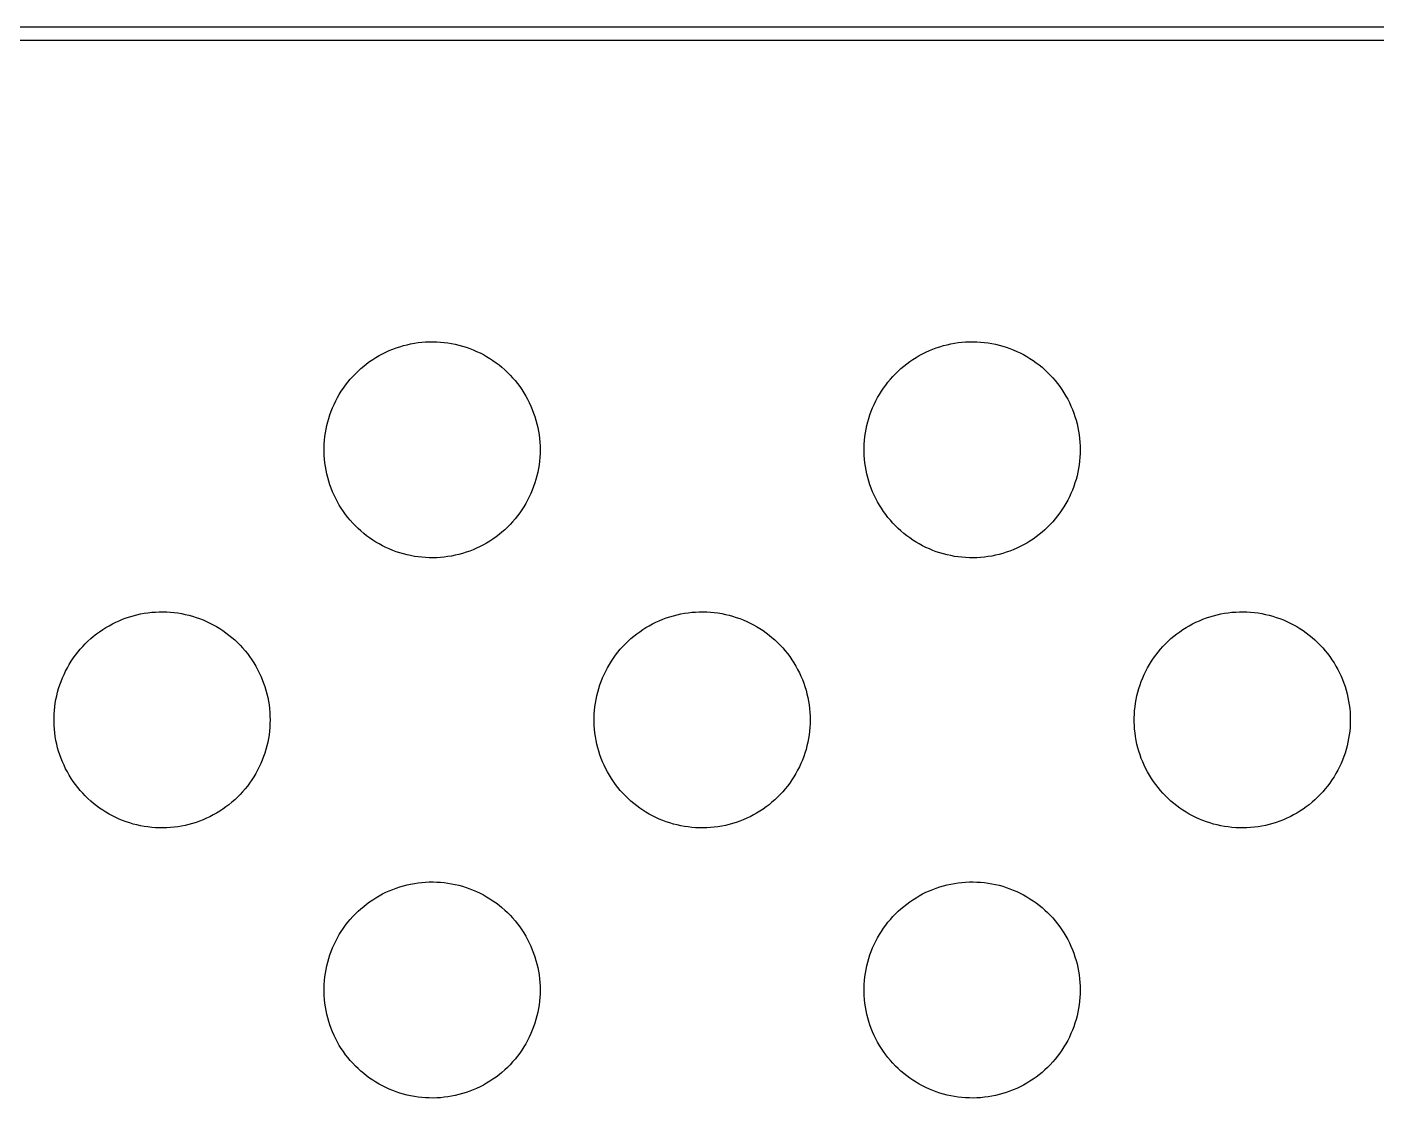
# Model space of a CAD drawing. Header units: millimetres. Extents: x -987 to 2591, y -102 to 2398.
# Drawn here: x 736.07 to 786.06, y 305.59 to 345.24 of the extents above; entities that cross this region are included whole.
import ezdxf

# ---------------------------------------------------------------- set-up
doc = ezdxf.new("R2010")
doc.units = ezdxf.units.MM
doc.header["$MEASUREMENT"] = 0
doc.layers.add('Utwórz2D linie widoczne', color=7, linetype='Continuous', true_color=0x000000)

msp = doc.modelspace()

# ---------------------------------------------------------------- linework, layer by layer
at = {"layer": 'Utwórz2D linie widoczne'}
for p, q in [((927.887, 345.242), (554.897, 345.242)), ((927.407, 344.742), (554.407, 344.742)), ((749.872, 333.407), (750.005, 333.446)), ((750.005, 333.446), (750.14, 333.481)), ((750.14, 333.481), (750.275, 333.511)), ((750.275, 333.511), (750.412, 333.536)), ((750.412, 333.536), (750.549, 333.556)), ((750.549, 333.556), (750.687, 333.572)), ((750.687, 333.572), (750.826, 333.583)), ((750.826, 333.583), (750.964, 333.589)), ((750.964, 333.589), (751.103, 333.59)), ((751.103, 333.59), (751.242, 333.586)), ((751.242, 333.586), (751.38, 333.578)), ((751.38, 333.578), (751.519, 333.565)), ((751.519, 333.565), (751.656, 333.547)), ((751.656, 333.547), (751.793, 333.524)), ((751.793, 333.524), (751.929, 333.496)), ((751.929, 333.496), (752.064, 333.464)), ((752.064, 333.464), (752.198, 333.427)), ((769.872, 333.407), (770.005, 333.446)), ((770.005, 333.446), (770.14, 333.481)), ((770.14, 333.481), (770.275, 333.511)), ((770.275, 333.511), (770.412, 333.536)), ((770.412, 333.536), (770.549, 333.556)), ((770.549, 333.556), (770.687, 333.572)), ((770.687, 333.572), (770.826, 333.583)), ((770.826, 333.583), (770.964, 333.589)), ((770.964, 333.589), (771.103, 333.59)), ((771.103, 333.59), (771.242, 333.586)), ((771.242, 333.586), (771.38, 333.578)), ((771.38, 333.578), (771.519, 333.565)), ((771.519, 333.565), (771.656, 333.547)), ((771.656, 333.547), (771.793, 333.524)), ((771.793, 333.524), (771.929, 333.496)), ((771.929, 333.496), (772.064, 333.464)), ((772.064, 333.464), (772.198, 333.427)), ((748.871, 332.933), (748.989, 333.007)), ((748.989, 333.007), (749.109, 333.077)), ((749.109, 333.077), (749.231, 333.143)), ((749.231, 333.143), (749.355, 333.205)), ((749.355, 333.205), (749.482, 333.262)), ((749.482, 333.262), (749.61, 333.315)), ((749.61, 333.315), (749.74, 333.363)), ((749.74, 333.363), (749.872, 333.407)), ((752.198, 333.427), (752.331, 333.386)), ((752.331, 333.386), (752.462, 333.34)), ((752.462, 333.34), (752.591, 333.289)), ((752.591, 333.289), (752.719, 333.234)), ((752.719, 333.234), (752.844, 333.174)), ((752.844, 333.174), (752.967, 333.111)), ((752.967, 333.111), (753.088, 333.043)), ((753.088, 333.043), (753.207, 332.97)), ((753.207, 332.97), (753.323, 332.894)), ((768.871, 332.933), (768.989, 333.007)), ((768.989, 333.007), (769.109, 333.077)), ((769.109, 333.077), (769.231, 333.143)), ((769.231, 333.143), (769.355, 333.205)), ((769.355, 333.205), (769.482, 333.262)), ((769.482, 333.262), (769.61, 333.315)), ((769.61, 333.315), (769.74, 333.363)), ((769.74, 333.363), (769.872, 333.407)), ((772.198, 333.427), (772.331, 333.386)), ((772.331, 333.386), (772.462, 333.34)), ((772.462, 333.34), (772.591, 333.289)), ((772.591, 333.289), (772.719, 333.234)), ((772.719, 333.234), (772.844, 333.174)), ((772.844, 333.174), (772.967, 333.111)), ((772.967, 333.111), (773.088, 333.043)), ((773.088, 333.043), (773.207, 332.97)), ((773.207, 332.97), (773.323, 332.894)), ((748.228, 332.406), (748.327, 332.503)), ((748.327, 332.503), (748.43, 332.597)), ((748.43, 332.597), (748.536, 332.686)), ((748.536, 332.686), (748.645, 332.772)), ((748.645, 332.772), (748.757, 332.855)), ((748.757, 332.855), (748.871, 332.933)), ((753.323, 332.894), (753.436, 332.814)), ((753.436, 332.814), (753.547, 332.73)), ((753.547, 332.73), (753.654, 332.642)), ((753.654, 332.642), (753.759, 332.55)), ((753.759, 332.55), (753.86, 332.455)), ((753.86, 332.455), (753.958, 332.357)), ((768.228, 332.406), (768.327, 332.503)), ((768.327, 332.503), (768.43, 332.597)), ((768.43, 332.597), (768.536, 332.686)), ((768.536, 332.686), (768.645, 332.772)), ((768.645, 332.772), (768.757, 332.855)), ((768.757, 332.855), (768.871, 332.933)), ((773.323, 332.894), (773.436, 332.814)), ((773.436, 332.814), (773.547, 332.73)), ((773.547, 332.73), (773.654, 332.642)), ((773.654, 332.642), (773.759, 332.55)), ((773.759, 332.55), (773.86, 332.455)), ((773.86, 332.455), (773.958, 332.357)), ((747.784, 331.873), (747.865, 331.986)), ((747.865, 331.986), (747.95, 332.096)), ((747.95, 332.096), (748.039, 332.202)), ((748.039, 332.202), (748.132, 332.306)), ((748.132, 332.306), (748.228, 332.406)), ((753.958, 332.357), (754.052, 332.255)), ((754.052, 332.255), (754.142, 332.149)), ((754.142, 332.149), (754.229, 332.041)), ((754.229, 332.041), (754.313, 331.93)), ((767.784, 331.873), (767.865, 331.986)), ((767.865, 331.986), (767.95, 332.096)), ((767.95, 332.096), (768.039, 332.202)), ((768.039, 332.202), (768.132, 332.306)), ((768.132, 332.306), (768.228, 332.406)), ((773.958, 332.357), (774.052, 332.255)), ((774.052, 332.255), (774.142, 332.149)), ((774.142, 332.149), (774.229, 332.041)), ((774.229, 332.041), (774.313, 331.93)), ((747.5, 331.397), (747.565, 331.52)), ((747.565, 331.52), (747.634, 331.64)), ((747.634, 331.64), (747.707, 331.758)), ((747.707, 331.758), (747.784, 331.873)), ((754.313, 331.93), (754.392, 331.816)), ((754.392, 331.816), (754.467, 331.699)), ((754.467, 331.699), (754.538, 331.58)), ((754.538, 331.58), (754.605, 331.458)), ((754.605, 331.458), (754.668, 331.335)), ((767.5, 331.397), (767.565, 331.52)), ((767.565, 331.52), (767.634, 331.64)), ((767.634, 331.64), (767.707, 331.758)), ((767.707, 331.758), (767.784, 331.873)), ((774.313, 331.93), (774.392, 331.816)), ((774.392, 331.816), (774.467, 331.699)), ((774.467, 331.699), (774.538, 331.58)), ((774.538, 331.58), (774.605, 331.458)), ((774.605, 331.458), (774.668, 331.335)), ((747.284, 330.885), (747.331, 331.016)), ((747.331, 331.016), (747.383, 331.145)), ((747.383, 331.145), (747.439, 331.272)), ((747.439, 331.272), (747.5, 331.397)), ((754.668, 331.335), (754.726, 331.209)), ((754.726, 331.209), (754.78, 331.081)), ((754.78, 331.081), (754.83, 330.951)), ((754.83, 330.951), (754.875, 330.82)), ((767.284, 330.885), (767.331, 331.016)), ((767.331, 331.016), (767.383, 331.145)), ((767.383, 331.145), (767.439, 331.272)), ((767.439, 331.272), (767.5, 331.397)), ((774.668, 331.335), (774.726, 331.209)), ((774.726, 331.209), (774.78, 331.081)), ((774.78, 331.081), (774.83, 330.951)), ((774.83, 330.951), (774.875, 330.82)), ((747.141, 330.349), (747.17, 330.485)), ((747.17, 330.485), (747.203, 330.62)), ((747.203, 330.62), (747.241, 330.753)), ((747.241, 330.753), (747.284, 330.885)), ((754.875, 330.82), (754.915, 330.687)), ((754.915, 330.687), (754.951, 330.553)), ((754.951, 330.553), (754.982, 330.417)), ((767.141, 330.349), (767.17, 330.485)), ((767.17, 330.485), (767.203, 330.62)), ((767.203, 330.62), (767.241, 330.753)), ((767.241, 330.753), (767.284, 330.885)), ((774.875, 330.82), (774.915, 330.687)), ((774.915, 330.687), (774.951, 330.553)), ((774.951, 330.553), (774.982, 330.417)), ((747.074, 329.798), (747.083, 329.937)), ((747.083, 329.937), (747.098, 330.075)), ((747.098, 330.075), (747.117, 330.212)), ((747.117, 330.212), (747.141, 330.349)), ((754.982, 330.417), (755.008, 330.281)), ((755.008, 330.281), (755.03, 330.144)), ((755.03, 330.144), (755.047, 330.006)), ((755.047, 330.006), (755.059, 329.868)), ((767.074, 329.798), (767.083, 329.937)), ((767.083, 329.937), (767.098, 330.075)), ((767.098, 330.075), (767.117, 330.212)), ((767.117, 330.212), (767.141, 330.349)), ((774.982, 330.417), (775.008, 330.281)), ((775.008, 330.281), (775.03, 330.144)), ((775.03, 330.144), (775.047, 330.006)), ((775.047, 330.006), (775.059, 329.868)), ((747.069, 329.66), (747.074, 329.798)), ((747.069, 329.521), (747.069, 329.66)), ((747.074, 329.382), (747.069, 329.521)), ((755.059, 329.868), (755.066, 329.729)), ((755.066, 329.451), (755.059, 329.313)), ((755.066, 329.729), (755.068, 329.59)), ((755.068, 329.59), (755.066, 329.451)), ((767.069, 329.66), (767.074, 329.798)), ((767.069, 329.521), (767.069, 329.66)), ((767.074, 329.382), (767.069, 329.521)), ((775.059, 329.868), (775.066, 329.729)), ((775.066, 329.451), (775.059, 329.313)), ((775.066, 329.729), (775.068, 329.59)), ((775.068, 329.59), (775.066, 329.451)), ((747.083, 329.243), (747.074, 329.382)), ((747.098, 329.105), (747.083, 329.243)), ((747.117, 328.968), (747.098, 329.105)), ((747.141, 328.831), (747.117, 328.968)), ((755.03, 329.036), (755.008, 328.899)), ((755.047, 329.174), (755.03, 329.036)), ((755.059, 329.313), (755.047, 329.174)), ((767.083, 329.243), (767.074, 329.382)), ((767.098, 329.105), (767.083, 329.243)), ((767.117, 328.968), (767.098, 329.105)), ((767.141, 328.831), (767.117, 328.968)), ((775.03, 329.036), (775.008, 328.899)), ((775.047, 329.174), (775.03, 329.036)), ((775.059, 329.313), (775.047, 329.174)), ((747.17, 328.695), (747.141, 328.831)), ((747.203, 328.56), (747.17, 328.695)), ((747.241, 328.427), (747.203, 328.56)), ((754.915, 328.494), (754.875, 328.361)), ((754.951, 328.628), (754.915, 328.494)), ((754.982, 328.763), (754.951, 328.628)), ((755.008, 328.899), (754.982, 328.763)), ((767.17, 328.695), (767.141, 328.831)), ((767.203, 328.56), (767.17, 328.695)), ((767.241, 328.427), (767.203, 328.56)), ((774.915, 328.494), (774.875, 328.361)), ((774.951, 328.628), (774.915, 328.494)), ((774.982, 328.763), (774.951, 328.628)), ((775.008, 328.899), (774.982, 328.763)), ((747.284, 328.295), (747.241, 328.427)), ((747.331, 328.164), (747.284, 328.295)), ((747.383, 328.035), (747.331, 328.164)), ((747.439, 327.908), (747.383, 328.035)), ((754.726, 327.972), (754.668, 327.846)), ((754.78, 328.1), (754.726, 327.972)), ((754.83, 328.229), (754.78, 328.1)), ((754.875, 328.361), (754.83, 328.229)), ((767.284, 328.295), (767.241, 328.427)), ((767.331, 328.164), (767.284, 328.295)), ((767.383, 328.035), (767.331, 328.164)), ((767.439, 327.908), (767.383, 328.035)), ((774.726, 327.972), (774.668, 327.846)), ((774.78, 328.1), (774.726, 327.972)), ((774.83, 328.229), (774.78, 328.1)), ((774.875, 328.361), (774.83, 328.229)), ((747.5, 327.783), (747.439, 327.908)), ((747.565, 327.661), (747.5, 327.783)), ((747.634, 327.54), (747.565, 327.661)), ((747.707, 327.422), (747.634, 327.54)), ((754.467, 327.481), (754.392, 327.364)), ((754.538, 327.6), (754.467, 327.481)), ((754.605, 327.722), (754.538, 327.6)), ((754.668, 327.846), (754.605, 327.722)), ((767.5, 327.783), (767.439, 327.908)), ((767.565, 327.661), (767.5, 327.783)), ((767.634, 327.54), (767.565, 327.661)), ((767.707, 327.422), (767.634, 327.54)), ((774.467, 327.481), (774.392, 327.364)), ((774.538, 327.6), (774.467, 327.481)), ((774.605, 327.722), (774.538, 327.6)), ((774.668, 327.846), (774.605, 327.722)), ((747.784, 327.307), (747.707, 327.422)), ((747.865, 327.194), (747.784, 327.307)), ((747.95, 327.085), (747.865, 327.194)), ((748.039, 326.978), (747.95, 327.085)), ((748.132, 326.874), (748.039, 326.978)), ((754.142, 327.031), (754.052, 326.926)), ((754.229, 327.139), (754.142, 327.031)), ((754.313, 327.25), (754.229, 327.139)), ((754.392, 327.364), (754.313, 327.25)), ((767.784, 327.307), (767.707, 327.422)), ((767.865, 327.194), (767.784, 327.307)), ((767.95, 327.085), (767.865, 327.194)), ((768.039, 326.978), (767.95, 327.085)), ((768.132, 326.874), (768.039, 326.978)), ((774.142, 327.031), (774.052, 326.926)), ((774.229, 327.139), (774.142, 327.031)), ((774.313, 327.25), (774.229, 327.139)), ((774.392, 327.364), (774.313, 327.25)), ((748.228, 326.774), (748.132, 326.874)), ((748.327, 326.677), (748.228, 326.774)), ((748.43, 326.584), (748.327, 326.677)), ((748.536, 326.494), (748.43, 326.584)), ((748.645, 326.408), (748.536, 326.494)), ((753.547, 326.45), (753.436, 326.366)), ((753.654, 326.538), (753.547, 326.45)), ((753.759, 326.63), (753.654, 326.538)), ((753.86, 326.725), (753.759, 326.63)), ((753.958, 326.824), (753.86, 326.725)), ((754.052, 326.926), (753.958, 326.824)), ((768.228, 326.774), (768.132, 326.874)), ((768.327, 326.677), (768.228, 326.774)), ((768.43, 326.584), (768.327, 326.677)), ((768.536, 326.494), (768.43, 326.584)), ((768.645, 326.408), (768.536, 326.494)), ((773.547, 326.45), (773.436, 326.366)), ((773.654, 326.538), (773.547, 326.45)), ((773.759, 326.63), (773.654, 326.538)), ((773.86, 326.725), (773.759, 326.63)), ((773.958, 326.824), (773.86, 326.725)), ((774.052, 326.926), (773.958, 326.824)), ((748.757, 326.326), (748.645, 326.408)), ((748.871, 326.247), (748.757, 326.326)), ((748.989, 326.173), (748.871, 326.247)), ((749.109, 326.103), (748.989, 326.173)), ((749.231, 326.037), (749.109, 326.103)), ((749.355, 325.976), (749.231, 326.037)), ((749.482, 325.918), (749.355, 325.976)), ((752.719, 325.946), (752.591, 325.891)), ((752.844, 326.006), (752.719, 325.946)), ((752.967, 326.07), (752.844, 326.006)), ((753.088, 326.138), (752.967, 326.07)), ((753.207, 326.21), (753.088, 326.138)), ((753.323, 326.286), (753.207, 326.21)), ((753.436, 326.366), (753.323, 326.286)), ((768.757, 326.326), (768.645, 326.408)), ((768.871, 326.247), (768.757, 326.326)), ((768.989, 326.173), (768.871, 326.247)), ((769.109, 326.103), (768.989, 326.173)), ((769.231, 326.037), (769.109, 326.103)), ((769.355, 325.976), (769.231, 326.037)), ((769.482, 325.918), (769.355, 325.976)), ((772.719, 325.946), (772.591, 325.891)), ((772.844, 326.006), (772.719, 325.946)), ((772.967, 326.07), (772.844, 326.006)), ((773.088, 326.138), (772.967, 326.07)), ((773.207, 326.21), (773.088, 326.138)), ((773.323, 326.286), (773.207, 326.21)), ((773.436, 326.366), (773.323, 326.286)), ((749.61, 325.865), (749.482, 325.918)), ((749.74, 325.817), (749.61, 325.865)), ((749.872, 325.773), (749.74, 325.817)), ((750.005, 325.734), (749.872, 325.773)), ((750.14, 325.699), (750.005, 325.734)), ((750.275, 325.67), (750.14, 325.699)), ((750.412, 325.644), (750.275, 325.67)), ((750.549, 325.624), (750.412, 325.644)), ((750.687, 325.608), (750.549, 325.624)), ((750.826, 325.598), (750.687, 325.608)), ((750.964, 325.591), (750.826, 325.598)), ((751.103, 325.59), (750.964, 325.591)), ((751.242, 325.594), (751.103, 325.59)), ((751.38, 325.602), (751.242, 325.594)), ((751.519, 325.616), (751.38, 325.602)), ((751.656, 325.634), (751.519, 325.616)), ((751.793, 325.656), (751.656, 325.634)), ((751.929, 325.684), (751.793, 325.656)), ((752.064, 325.716), (751.929, 325.684)), ((752.198, 325.753), (752.064, 325.716)), ((752.331, 325.795), (752.198, 325.753)), ((752.462, 325.841), (752.331, 325.795)), ((752.591, 325.891), (752.462, 325.841)), ((769.61, 325.865), (769.482, 325.918)), ((769.74, 325.817), (769.61, 325.865)), ((769.872, 325.773), (769.74, 325.817)), ((770.005, 325.734), (769.872, 325.773)), ((770.14, 325.699), (770.005, 325.734)), ((770.275, 325.67), (770.14, 325.699)), ((770.412, 325.644), (770.275, 325.67)), ((770.549, 325.624), (770.412, 325.644)), ((770.687, 325.608), (770.549, 325.624)), ((770.826, 325.598), (770.687, 325.608)), ((770.964, 325.591), (770.826, 325.598)), ((771.103, 325.59), (770.964, 325.591)), ((771.242, 325.594), (771.103, 325.59)), ((771.38, 325.602), (771.242, 325.594)), ((771.519, 325.616), (771.38, 325.602)), ((771.656, 325.634), (771.519, 325.616)), ((771.793, 325.656), (771.656, 325.634)), ((771.929, 325.684), (771.793, 325.656)), ((772.064, 325.716), (771.929, 325.684)), ((772.198, 325.753), (772.064, 325.716)), ((772.331, 325.795), (772.198, 325.753)), ((772.462, 325.841), (772.331, 325.795)), ((772.591, 325.891), (772.462, 325.841)), ((739.872, 323.407), (740.005, 323.446)), ((740.005, 323.446), (740.14, 323.481)), ((740.14, 323.481), (740.275, 323.511)), ((740.275, 323.511), (740.412, 323.536)), ((740.412, 323.536), (740.549, 323.556)), ((740.549, 323.556), (740.687, 323.572)), ((740.687, 323.572), (740.826, 323.583)), ((740.826, 323.583), (740.964, 323.589)), ((740.964, 323.589), (741.103, 323.59)), ((741.103, 323.59), (741.242, 323.586)), ((741.242, 323.586), (741.38, 323.578)), ((741.38, 323.578), (741.519, 323.565)), ((741.519, 323.565), (741.656, 323.547)), ((741.656, 323.547), (741.793, 323.524)), ((741.793, 323.524), (741.929, 323.496)), ((741.929, 323.496), (742.064, 323.464)), ((742.064, 323.464), (742.198, 323.427)), ((759.872, 323.407), (760.005, 323.446)), ((760.005, 323.446), (760.14, 323.481)), ((760.14, 323.481), (760.275, 323.511)), ((760.275, 323.511), (760.412, 323.536)), ((760.412, 323.536), (760.549, 323.556)), ((760.549, 323.556), (760.687, 323.572)), ((760.687, 323.572), (760.826, 323.583)), ((760.826, 323.583), (760.964, 323.589)), ((760.964, 323.589), (761.103, 323.59)), ((761.103, 323.59), (761.242, 323.586)), ((761.242, 323.586), (761.38, 323.578)), ((761.38, 323.578), (761.519, 323.565)), ((761.519, 323.565), (761.656, 323.547)), ((761.656, 323.547), (761.793, 323.524)), ((761.793, 323.524), (761.929, 323.496)), ((761.929, 323.496), (762.064, 323.464)), ((762.064, 323.464), (762.198, 323.427)), ((779.872, 323.407), (780.005, 323.446)), ((780.005, 323.446), (780.14, 323.481)), ((780.14, 323.481), (780.275, 323.511)), ((780.275, 323.511), (780.412, 323.536)), ((780.412, 323.536), (780.549, 323.556)), ((780.549, 323.556), (780.687, 323.572)), ((780.687, 323.572), (780.826, 323.583)), ((780.826, 323.583), (780.964, 323.589)), ((780.964, 323.589), (781.103, 323.59)), ((781.103, 323.59), (781.242, 323.586)), ((781.242, 323.586), (781.38, 323.578)), ((781.38, 323.578), (781.519, 323.565)), ((781.519, 323.565), (781.656, 323.547)), ((781.656, 323.547), (781.793, 323.524)), ((781.793, 323.524), (781.929, 323.496)), ((781.929, 323.496), (782.064, 323.464)), ((782.064, 323.464), (782.198, 323.427)), ((738.871, 322.933), (738.989, 323.007)), ((738.989, 323.007), (739.109, 323.077)), ((739.109, 323.077), (739.231, 323.143)), ((739.231, 323.143), (739.355, 323.205)), ((739.355, 323.205), (739.482, 323.262)), ((739.482, 323.262), (739.61, 323.315)), ((739.61, 323.315), (739.74, 323.363)), ((739.74, 323.363), (739.872, 323.407)), ((742.198, 323.427), (742.331, 323.386)), ((742.331, 323.386), (742.462, 323.34)), ((742.462, 323.34), (742.591, 323.289)), ((742.591, 323.289), (742.719, 323.234)), ((742.719, 323.234), (742.844, 323.174)), ((742.844, 323.174), (742.967, 323.111)), ((742.967, 323.111), (743.088, 323.043)), ((743.088, 323.043), (743.207, 322.97)), ((743.207, 322.97), (743.323, 322.894)), ((758.871, 322.933), (758.989, 323.007)), ((758.989, 323.007), (759.109, 323.077)), ((759.109, 323.077), (759.231, 323.143)), ((759.231, 323.143), (759.355, 323.205)), ((759.355, 323.205), (759.482, 323.262)), ((759.482, 323.262), (759.61, 323.315)), ((759.61, 323.315), (759.74, 323.363)), ((759.74, 323.363), (759.872, 323.407)), ((762.198, 323.427), (762.331, 323.386)), ((762.331, 323.386), (762.462, 323.34)), ((762.462, 323.34), (762.591, 323.289)), ((762.591, 323.289), (762.719, 323.234)), ((762.719, 323.234), (762.844, 323.174)), ((762.844, 323.174), (762.967, 323.111)), ((762.967, 323.111), (763.088, 323.043)), ((763.088, 323.043), (763.207, 322.97)), ((763.207, 322.97), (763.323, 322.894)), ((778.871, 322.933), (778.989, 323.007)), ((778.989, 323.007), (779.109, 323.077)), ((779.109, 323.077), (779.231, 323.143)), ((779.231, 323.143), (779.355, 323.205)), ((779.355, 323.205), (779.482, 323.262)), ((779.482, 323.262), (779.61, 323.315)), ((779.61, 323.315), (779.74, 323.363)), ((779.74, 323.363), (779.872, 323.407)), ((782.198, 323.427), (782.331, 323.386)), ((782.331, 323.386), (782.462, 323.34)), ((782.462, 323.34), (782.591, 323.289)), ((782.591, 323.289), (782.719, 323.234)), ((782.719, 323.234), (782.844, 323.174)), ((782.844, 323.174), (782.967, 323.111)), ((782.967, 323.111), (783.088, 323.043)), ((783.088, 323.043), (783.207, 322.97)), ((783.207, 322.97), (783.323, 322.894)), ((738.228, 322.406), (738.327, 322.503)), ((738.327, 322.503), (738.43, 322.597)), ((738.43, 322.597), (738.536, 322.686)), ((738.536, 322.686), (738.645, 322.772)), ((738.645, 322.772), (738.757, 322.855)), ((738.757, 322.855), (738.871, 322.933)), ((743.323, 322.894), (743.436, 322.814)), ((743.436, 322.814), (743.547, 322.73)), ((743.547, 322.73), (743.654, 322.642)), ((743.654, 322.642), (743.759, 322.55)), ((743.759, 322.55), (743.86, 322.455)), ((743.86, 322.455), (743.958, 322.357)), ((758.228, 322.406), (758.327, 322.503)), ((758.327, 322.503), (758.43, 322.597)), ((758.43, 322.597), (758.536, 322.686)), ((758.536, 322.686), (758.645, 322.772)), ((758.645, 322.772), (758.757, 322.855)), ((758.757, 322.855), (758.871, 322.933)), ((763.323, 322.894), (763.436, 322.814)), ((763.436, 322.814), (763.547, 322.73)), ((763.547, 322.73), (763.654, 322.642)), ((763.654, 322.642), (763.759, 322.55)), ((763.759, 322.55), (763.86, 322.455)), ((763.86, 322.455), (763.958, 322.357)), ((778.228, 322.406), (778.327, 322.503)), ((778.327, 322.503), (778.43, 322.597)), ((778.43, 322.597), (778.536, 322.686)), ((778.536, 322.686), (778.645, 322.772)), ((778.645, 322.772), (778.757, 322.855)), ((778.757, 322.855), (778.871, 322.933)), ((783.323, 322.894), (783.436, 322.814)), ((783.436, 322.814), (783.547, 322.73)), ((783.547, 322.73), (783.654, 322.642)), ((783.654, 322.642), (783.759, 322.55)), ((783.759, 322.55), (783.86, 322.455)), ((783.86, 322.455), (783.958, 322.357)), ((737.784, 321.873), (737.865, 321.986)), ((737.865, 321.986), (737.95, 322.096)), ((737.95, 322.096), (738.039, 322.202)), ((738.039, 322.202), (738.132, 322.306)), ((738.132, 322.306), (738.228, 322.406)), ((743.958, 322.357), (744.052, 322.255)), ((744.052, 322.255), (744.142, 322.149)), ((744.142, 322.149), (744.229, 322.041)), ((744.229, 322.041), (744.313, 321.93)), ((757.784, 321.873), (757.865, 321.986)), ((757.865, 321.986), (757.95, 322.096)), ((757.95, 322.096), (758.039, 322.202)), ((758.039, 322.202), (758.132, 322.306)), ((758.132, 322.306), (758.228, 322.406)), ((763.958, 322.357), (764.052, 322.255)), ((764.052, 322.255), (764.142, 322.149)), ((764.142, 322.149), (764.229, 322.041)), ((764.229, 322.041), (764.313, 321.93)), ((777.784, 321.873), (777.865, 321.986)), ((777.865, 321.986), (777.95, 322.096)), ((777.95, 322.096), (778.039, 322.202)), ((778.039, 322.202), (778.132, 322.306)), ((778.132, 322.306), (778.228, 322.406)), ((783.958, 322.357), (784.052, 322.255)), ((784.052, 322.255), (784.142, 322.149)), ((784.142, 322.149), (784.229, 322.041)), ((784.229, 322.041), (784.313, 321.93)), ((737.5, 321.397), (737.565, 321.52)), ((737.565, 321.52), (737.634, 321.64)), ((737.634, 321.64), (737.707, 321.758)), ((737.707, 321.758), (737.784, 321.873)), ((744.313, 321.93), (744.392, 321.816)), ((744.392, 321.816), (744.467, 321.699)), ((744.467, 321.699), (744.538, 321.58)), ((744.538, 321.58), (744.605, 321.458)), ((744.605, 321.458), (744.668, 321.335)), ((757.5, 321.397), (757.565, 321.52)), ((757.565, 321.52), (757.634, 321.64)), ((757.634, 321.64), (757.707, 321.758)), ((757.707, 321.758), (757.784, 321.873)), ((764.313, 321.93), (764.392, 321.816)), ((764.392, 321.816), (764.467, 321.699)), ((764.467, 321.699), (764.538, 321.58)), ((764.538, 321.58), (764.605, 321.458)), ((764.605, 321.458), (764.668, 321.335)), ((777.5, 321.397), (777.565, 321.52)), ((777.565, 321.52), (777.634, 321.64)), ((777.634, 321.64), (777.707, 321.758)), ((777.707, 321.758), (777.784, 321.873)), ((784.313, 321.93), (784.392, 321.816)), ((784.392, 321.816), (784.467, 321.699)), ((784.467, 321.699), (784.538, 321.58)), ((784.538, 321.58), (784.605, 321.458)), ((784.605, 321.458), (784.668, 321.335)), ((737.284, 320.885), (737.331, 321.016)), ((737.331, 321.016), (737.383, 321.145)), ((737.383, 321.145), (737.439, 321.272)), ((737.439, 321.272), (737.5, 321.397)), ((744.668, 321.335), (744.726, 321.209)), ((744.726, 321.209), (744.78, 321.081)), ((744.78, 321.081), (744.83, 320.951)), ((744.83, 320.951), (744.875, 320.82)), ((757.284, 320.885), (757.331, 321.016)), ((757.331, 321.016), (757.383, 321.145)), ((757.383, 321.145), (757.439, 321.272)), ((757.439, 321.272), (757.5, 321.397)), ((764.668, 321.335), (764.726, 321.209)), ((764.726, 321.209), (764.78, 321.081)), ((764.78, 321.081), (764.83, 320.951)), ((764.83, 320.951), (764.875, 320.82)), ((777.284, 320.885), (777.331, 321.016)), ((777.331, 321.016), (777.383, 321.145)), ((777.383, 321.145), (777.439, 321.272)), ((777.439, 321.272), (777.5, 321.397)), ((784.668, 321.335), (784.726, 321.209)), ((784.726, 321.209), (784.78, 321.081)), ((784.78, 321.081), (784.83, 320.951)), ((784.83, 320.951), (784.875, 320.82)), ((737.141, 320.349), (737.17, 320.485)), ((737.17, 320.485), (737.203, 320.62)), ((737.203, 320.62), (737.241, 320.753)), ((737.241, 320.753), (737.284, 320.885)), ((744.875, 320.82), (744.915, 320.687)), ((744.915, 320.687), (744.951, 320.553)), ((744.951, 320.553), (744.982, 320.417)), ((757.141, 320.349), (757.17, 320.485)), ((757.17, 320.485), (757.203, 320.62)), ((757.203, 320.62), (757.241, 320.753)), ((757.241, 320.753), (757.284, 320.885)), ((764.875, 320.82), (764.915, 320.687)), ((764.915, 320.687), (764.951, 320.553)), ((764.951, 320.553), (764.982, 320.417)), ((777.141, 320.349), (777.17, 320.485)), ((777.17, 320.485), (777.203, 320.62)), ((777.203, 320.62), (777.241, 320.753)), ((777.241, 320.753), (777.284, 320.885)), ((784.875, 320.82), (784.915, 320.687)), ((784.915, 320.687), (784.951, 320.553)), ((784.951, 320.553), (784.982, 320.417)), ((737.074, 319.798), (737.083, 319.937)), ((737.083, 319.937), (737.098, 320.075)), ((737.098, 320.075), (737.117, 320.212)), ((737.117, 320.212), (737.141, 320.349)), ((744.982, 320.417), (745.008, 320.281)), ((745.008, 320.281), (745.03, 320.144)), ((745.03, 320.144), (745.047, 320.006)), ((745.047, 320.006), (745.059, 319.868)), ((757.074, 319.798), (757.083, 319.937)), ((757.083, 319.937), (757.098, 320.075)), ((757.098, 320.075), (757.117, 320.212)), ((757.117, 320.212), (757.141, 320.349)), ((764.982, 320.417), (765.008, 320.281)), ((765.008, 320.281), (765.03, 320.144)), ((765.03, 320.144), (765.047, 320.006)), ((765.047, 320.006), (765.059, 319.868)), ((777.074, 319.798), (777.083, 319.937)), ((777.083, 319.937), (777.098, 320.075)), ((777.098, 320.075), (777.117, 320.212)), ((777.117, 320.212), (777.141, 320.349)), ((784.982, 320.417), (785.008, 320.281)), ((785.008, 320.281), (785.03, 320.144)), ((785.03, 320.144), (785.047, 320.006)), ((785.047, 320.006), (785.059, 319.868)), ((737.069, 319.66), (737.074, 319.798)), ((737.069, 319.521), (737.069, 319.66)), ((737.074, 319.382), (737.069, 319.521)), ((745.059, 319.868), (745.066, 319.729)), ((745.066, 319.451), (745.059, 319.313)), ((745.066, 319.729), (745.068, 319.59)), ((745.068, 319.59), (745.066, 319.451)), ((757.069, 319.66), (757.074, 319.798)), ((757.069, 319.521), (757.069, 319.66)), ((757.074, 319.382), (757.069, 319.521)), ((765.059, 319.868), (765.066, 319.729)), ((765.066, 319.451), (765.059, 319.313)), ((765.066, 319.729), (765.068, 319.59)), ((765.068, 319.59), (765.066, 319.451)), ((777.069, 319.66), (777.074, 319.798)), ((777.069, 319.521), (777.069, 319.66)), ((777.074, 319.382), (777.069, 319.521)), ((785.059, 319.868), (785.066, 319.729)), ((785.066, 319.451), (785.059, 319.313)), ((785.066, 319.729), (785.068, 319.59)), ((785.068, 319.59), (785.066, 319.451)), ((737.083, 319.243), (737.074, 319.382)), ((737.098, 319.105), (737.083, 319.243)), ((737.117, 318.968), (737.098, 319.105)), ((737.141, 318.831), (737.117, 318.968)), ((745.03, 319.036), (745.008, 318.899)), ((745.047, 319.174), (745.03, 319.036)), ((745.059, 319.313), (745.047, 319.174)), ((757.083, 319.243), (757.074, 319.382)), ((757.098, 319.105), (757.083, 319.243)), ((757.117, 318.968), (757.098, 319.105)), ((757.141, 318.831), (757.117, 318.968)), ((765.03, 319.036), (765.008, 318.899)), ((765.047, 319.174), (765.03, 319.036)), ((765.059, 319.313), (765.047, 319.174)), ((777.083, 319.243), (777.074, 319.382)), ((777.098, 319.105), (777.083, 319.243)), ((777.117, 318.968), (777.098, 319.105)), ((777.141, 318.831), (777.117, 318.968)), ((785.03, 319.036), (785.008, 318.899)), ((785.047, 319.174), (785.03, 319.036)), ((785.059, 319.313), (785.047, 319.174)), ((737.17, 318.695), (737.141, 318.831)), ((737.203, 318.56), (737.17, 318.695)), ((737.241, 318.427), (737.203, 318.56)), ((744.915, 318.494), (744.875, 318.361)), ((744.951, 318.628), (744.915, 318.494)), ((744.982, 318.763), (744.951, 318.628)), ((745.008, 318.899), (744.982, 318.763)), ((757.17, 318.695), (757.141, 318.831)), ((757.203, 318.56), (757.17, 318.695)), ((757.241, 318.427), (757.203, 318.56)), ((764.915, 318.494), (764.875, 318.361)), ((764.951, 318.628), (764.915, 318.494)), ((764.982, 318.763), (764.951, 318.628)), ((765.008, 318.899), (764.982, 318.763)), ((777.17, 318.695), (777.141, 318.831)), ((777.203, 318.56), (777.17, 318.695)), ((777.241, 318.427), (777.203, 318.56)), ((784.915, 318.494), (784.875, 318.361)), ((784.951, 318.628), (784.915, 318.494)), ((784.982, 318.763), (784.951, 318.628)), ((785.008, 318.899), (784.982, 318.763)), ((737.284, 318.295), (737.241, 318.427)), ((737.331, 318.164), (737.284, 318.295)), ((737.383, 318.035), (737.331, 318.164)), ((737.439, 317.908), (737.383, 318.035)), ((744.726, 317.972), (744.668, 317.846)), ((744.78, 318.1), (744.726, 317.972)), ((744.83, 318.229), (744.78, 318.1)), ((744.875, 318.361), (744.83, 318.229)), ((757.284, 318.295), (757.241, 318.427)), ((757.331, 318.164), (757.284, 318.295)), ((757.383, 318.035), (757.331, 318.164)), ((757.439, 317.908), (757.383, 318.035)), ((764.726, 317.972), (764.668, 317.846)), ((764.78, 318.1), (764.726, 317.972)), ((764.83, 318.229), (764.78, 318.1)), ((764.875, 318.361), (764.83, 318.229)), ((777.284, 318.295), (777.241, 318.427)), ((777.331, 318.164), (777.284, 318.295)), ((777.383, 318.035), (777.331, 318.164)), ((777.439, 317.908), (777.383, 318.035)), ((784.726, 317.972), (784.668, 317.846)), ((784.78, 318.1), (784.726, 317.972)), ((784.83, 318.229), (784.78, 318.1)), ((784.875, 318.361), (784.83, 318.229)), ((737.5, 317.783), (737.439, 317.908)), ((737.565, 317.661), (737.5, 317.783)), ((737.634, 317.54), (737.565, 317.661)), ((737.707, 317.422), (737.634, 317.54)), ((744.467, 317.481), (744.392, 317.364)), ((744.538, 317.6), (744.467, 317.481)), ((744.605, 317.722), (744.538, 317.6)), ((744.668, 317.846), (744.605, 317.722)), ((757.5, 317.783), (757.439, 317.908)), ((757.565, 317.661), (757.5, 317.783)), ((757.634, 317.54), (757.565, 317.661)), ((757.707, 317.422), (757.634, 317.54)), ((764.467, 317.481), (764.392, 317.364)), ((764.538, 317.6), (764.467, 317.481)), ((764.605, 317.722), (764.538, 317.6)), ((764.668, 317.846), (764.605, 317.722)), ((777.5, 317.783), (777.439, 317.908)), ((777.565, 317.661), (777.5, 317.783)), ((777.634, 317.54), (777.565, 317.661)), ((777.707, 317.422), (777.634, 317.54)), ((784.467, 317.481), (784.392, 317.364)), ((784.538, 317.6), (784.467, 317.481)), ((784.605, 317.722), (784.538, 317.6)), ((784.668, 317.846), (784.605, 317.722)), ((737.784, 317.307), (737.707, 317.422)), ((737.865, 317.194), (737.784, 317.307)), ((737.95, 317.085), (737.865, 317.194)), ((738.039, 316.978), (737.95, 317.085)), ((738.132, 316.874), (738.039, 316.978)), ((744.142, 317.031), (744.052, 316.926)), ((744.229, 317.139), (744.142, 317.031)), ((744.313, 317.25), (744.229, 317.139)), ((744.392, 317.364), (744.313, 317.25)), ((757.784, 317.307), (757.707, 317.422)), ((757.865, 317.194), (757.784, 317.307)), ((757.95, 317.085), (757.865, 317.194)), ((758.039, 316.978), (757.95, 317.085)), ((758.132, 316.874), (758.039, 316.978)), ((764.142, 317.031), (764.052, 316.926)), ((764.229, 317.139), (764.142, 317.031)), ((764.313, 317.25), (764.229, 317.139)), ((764.392, 317.364), (764.313, 317.25)), ((777.784, 317.307), (777.707, 317.422)), ((777.865, 317.194), (777.784, 317.307)), ((777.95, 317.085), (777.865, 317.194)), ((778.039, 316.978), (777.95, 317.085)), ((778.132, 316.874), (778.039, 316.978)), ((784.142, 317.031), (784.052, 316.926)), ((784.229, 317.139), (784.142, 317.031)), ((784.313, 317.25), (784.229, 317.139)), ((784.392, 317.364), (784.313, 317.25)), ((738.228, 316.774), (738.132, 316.874)), ((738.327, 316.677), (738.228, 316.774)), ((738.43, 316.584), (738.327, 316.677)), ((738.536, 316.494), (738.43, 316.584)), ((738.645, 316.408), (738.536, 316.494)), ((743.547, 316.45), (743.436, 316.366)), ((743.654, 316.538), (743.547, 316.45)), ((743.759, 316.63), (743.654, 316.538)), ((743.86, 316.725), (743.759, 316.63)), ((743.958, 316.824), (743.86, 316.725)), ((744.052, 316.926), (743.958, 316.824)), ((758.228, 316.774), (758.132, 316.874)), ((758.327, 316.677), (758.228, 316.774)), ((758.43, 316.584), (758.327, 316.677)), ((758.536, 316.494), (758.43, 316.584)), ((758.645, 316.408), (758.536, 316.494)), ((763.547, 316.45), (763.436, 316.366)), ((763.654, 316.538), (763.547, 316.45)), ((763.759, 316.63), (763.654, 316.538)), ((763.86, 316.725), (763.759, 316.63)), ((763.958, 316.824), (763.86, 316.725)), ((764.052, 316.926), (763.958, 316.824)), ((778.228, 316.774), (778.132, 316.874)), ((778.327, 316.677), (778.228, 316.774)), ((778.43, 316.584), (778.327, 316.677)), ((778.536, 316.494), (778.43, 316.584)), ((778.645, 316.408), (778.536, 316.494)), ((783.547, 316.45), (783.436, 316.366)), ((783.654, 316.538), (783.547, 316.45)), ((783.759, 316.63), (783.654, 316.538)), ((783.86, 316.725), (783.759, 316.63)), ((783.958, 316.824), (783.86, 316.725)), ((784.052, 316.926), (783.958, 316.824)), ((738.757, 316.326), (738.645, 316.408)), ((738.871, 316.247), (738.757, 316.326)), ((738.989, 316.173), (738.871, 316.247)), ((739.109, 316.103), (738.989, 316.173)), ((739.231, 316.037), (739.109, 316.103)), ((739.355, 315.976), (739.231, 316.037)), ((739.482, 315.918), (739.355, 315.976)), ((742.719, 315.946), (742.591, 315.891)), ((742.844, 316.006), (742.719, 315.946)), ((742.967, 316.07), (742.844, 316.006)), ((743.088, 316.138), (742.967, 316.07)), ((743.207, 316.21), (743.088, 316.138)), ((743.323, 316.286), (743.207, 316.21)), ((743.436, 316.366), (743.323, 316.286)), ((758.757, 316.326), (758.645, 316.408)), ((758.871, 316.247), (758.757, 316.326)), ((758.989, 316.173), (758.871, 316.247)), ((759.109, 316.103), (758.989, 316.173)), ((759.231, 316.037), (759.109, 316.103)), ((759.355, 315.976), (759.231, 316.037)), ((759.482, 315.918), (759.355, 315.976)), ((762.719, 315.946), (762.591, 315.891)), ((762.844, 316.006), (762.719, 315.946)), ((762.967, 316.07), (762.844, 316.006)), ((763.088, 316.138), (762.967, 316.07)), ((763.207, 316.21), (763.088, 316.138)), ((763.323, 316.286), (763.207, 316.21)), ((763.436, 316.366), (763.323, 316.286)), ((778.757, 316.326), (778.645, 316.408)), ((778.871, 316.247), (778.757, 316.326)), ((778.989, 316.173), (778.871, 316.247)), ((779.109, 316.103), (778.989, 316.173)), ((779.231, 316.037), (779.109, 316.103)), ((779.355, 315.976), (779.231, 316.037)), ((779.482, 315.918), (779.355, 315.976)), ((782.719, 315.946), (782.591, 315.891)), ((782.844, 316.006), (782.719, 315.946)), ((782.967, 316.07), (782.844, 316.006)), ((783.088, 316.138), (782.967, 316.07)), ((783.207, 316.21), (783.088, 316.138)), ((783.323, 316.286), (783.207, 316.21)), ((783.436, 316.366), (783.323, 316.286)), ((739.61, 315.865), (739.482, 315.918)), ((739.74, 315.817), (739.61, 315.865)), ((739.872, 315.773), (739.74, 315.817)), ((740.005, 315.734), (739.872, 315.773)), ((740.14, 315.699), (740.005, 315.734)), ((740.275, 315.67), (740.14, 315.699)), ((740.412, 315.644), (740.275, 315.67)), ((740.549, 315.624), (740.412, 315.644)), ((740.687, 315.608), (740.549, 315.624)), ((740.826, 315.598), (740.687, 315.608)), ((740.964, 315.591), (740.826, 315.598)), ((741.103, 315.59), (740.964, 315.591)), ((741.242, 315.594), (741.103, 315.59)), ((741.38, 315.602), (741.242, 315.594)), ((741.519, 315.616), (741.38, 315.602)), ((741.656, 315.634), (741.519, 315.616)), ((741.793, 315.656), (741.656, 315.634)), ((741.929, 315.684), (741.793, 315.656)), ((742.064, 315.716), (741.929, 315.684)), ((742.198, 315.753), (742.064, 315.716)), ((742.331, 315.795), (742.198, 315.753)), ((742.462, 315.841), (742.331, 315.795)), ((742.591, 315.891), (742.462, 315.841)), ((759.61, 315.865), (759.482, 315.918)), ((759.74, 315.817), (759.61, 315.865)), ((759.872, 315.773), (759.74, 315.817)), ((760.005, 315.734), (759.872, 315.773)), ((760.14, 315.699), (760.005, 315.734)), ((760.275, 315.67), (760.14, 315.699)), ((760.412, 315.644), (760.275, 315.67)), ((760.549, 315.624), (760.412, 315.644)), ((760.687, 315.608), (760.549, 315.624)), ((760.826, 315.598), (760.687, 315.608)), ((760.964, 315.591), (760.826, 315.598)), ((761.103, 315.59), (760.964, 315.591)), ((761.242, 315.594), (761.103, 315.59)), ((761.38, 315.602), (761.242, 315.594)), ((761.519, 315.616), (761.38, 315.602)), ((761.656, 315.634), (761.519, 315.616)), ((761.793, 315.656), (761.656, 315.634)), ((761.929, 315.684), (761.793, 315.656)), ((762.064, 315.716), (761.929, 315.684)), ((762.198, 315.753), (762.064, 315.716)), ((762.331, 315.795), (762.198, 315.753)), ((762.462, 315.841), (762.331, 315.795)), ((762.591, 315.891), (762.462, 315.841)), ((779.61, 315.865), (779.482, 315.918)), ((779.74, 315.817), (779.61, 315.865)), ((779.872, 315.773), (779.74, 315.817)), ((780.005, 315.734), (779.872, 315.773)), ((780.14, 315.699), (780.005, 315.734)), ((780.275, 315.67), (780.14, 315.699)), ((780.412, 315.644), (780.275, 315.67)), ((780.549, 315.624), (780.412, 315.644)), ((780.687, 315.608), (780.549, 315.624)), ((780.826, 315.598), (780.687, 315.608)), ((780.964, 315.591), (780.826, 315.598)), ((781.103, 315.59), (780.964, 315.591)), ((781.242, 315.594), (781.103, 315.59)), ((781.38, 315.602), (781.242, 315.594)), ((781.519, 315.616), (781.38, 315.602)), ((781.656, 315.634), (781.519, 315.616)), ((781.793, 315.656), (781.656, 315.634)), ((781.929, 315.684), (781.793, 315.656)), ((782.064, 315.716), (781.929, 315.684)), ((782.198, 315.753), (782.064, 315.716)), ((782.331, 315.795), (782.198, 315.753)), ((782.462, 315.841), (782.331, 315.795)), ((782.591, 315.891), (782.462, 315.841)), ((749.872, 313.407), (750.005, 313.446)), ((750.005, 313.446), (750.14, 313.481)), ((750.14, 313.481), (750.275, 313.511)), ((750.275, 313.511), (750.412, 313.536)), ((750.412, 313.536), (750.549, 313.556)), ((750.549, 313.556), (750.687, 313.572)), ((750.687, 313.572), (750.826, 313.583)), ((750.826, 313.583), (750.964, 313.589)), ((750.964, 313.589), (751.103, 313.59)), ((751.103, 313.59), (751.242, 313.586)), ((751.242, 313.586), (751.38, 313.578)), ((751.38, 313.578), (751.519, 313.565)), ((751.519, 313.565), (751.656, 313.547)), ((751.656, 313.547), (751.793, 313.524)), ((751.793, 313.524), (751.929, 313.496)), ((751.929, 313.496), (752.064, 313.464)), ((752.064, 313.464), (752.198, 313.427)), ((769.872, 313.407), (770.005, 313.446)), ((770.005, 313.446), (770.14, 313.481)), ((770.14, 313.481), (770.275, 313.511)), ((770.275, 313.511), (770.412, 313.536)), ((770.412, 313.536), (770.549, 313.556)), ((770.549, 313.556), (770.687, 313.572)), ((770.687, 313.572), (770.826, 313.583)), ((770.826, 313.583), (770.964, 313.589)), ((770.964, 313.589), (771.103, 313.59)), ((771.103, 313.59), (771.242, 313.586)), ((771.242, 313.586), (771.38, 313.578)), ((771.38, 313.578), (771.519, 313.565)), ((771.519, 313.565), (771.656, 313.547)), ((771.656, 313.547), (771.793, 313.524)), ((771.793, 313.524), (771.929, 313.496)), ((771.929, 313.496), (772.064, 313.464)), ((772.064, 313.464), (772.198, 313.427)), ((748.871, 312.933), (748.989, 313.007)), ((748.989, 313.007), (749.109, 313.077)), ((749.109, 313.077), (749.231, 313.143)), ((749.231, 313.143), (749.355, 313.205)), ((749.355, 313.205), (749.482, 313.262)), ((749.482, 313.262), (749.61, 313.315)), ((749.61, 313.315), (749.74, 313.363)), ((749.74, 313.363), (749.872, 313.407)), ((752.198, 313.427), (752.331, 313.386)), ((752.331, 313.386), (752.462, 313.34)), ((752.462, 313.34), (752.591, 313.289)), ((752.591, 313.289), (752.719, 313.234)), ((752.719, 313.234), (752.844, 313.174)), ((752.844, 313.174), (752.967, 313.111)), ((752.967, 313.111), (753.088, 313.043)), ((753.088, 313.043), (753.207, 312.97)), ((753.207, 312.97), (753.323, 312.894)), ((768.871, 312.933), (768.989, 313.007)), ((768.989, 313.007), (769.109, 313.077)), ((769.109, 313.077), (769.231, 313.143)), ((769.231, 313.143), (769.355, 313.205)), ((769.355, 313.205), (769.482, 313.262)), ((769.482, 313.262), (769.61, 313.315)), ((769.61, 313.315), (769.74, 313.363)), ((769.74, 313.363), (769.872, 313.407)), ((772.198, 313.427), (772.331, 313.386)), ((772.331, 313.386), (772.462, 313.34)), ((772.462, 313.34), (772.591, 313.289)), ((772.591, 313.289), (772.719, 313.234)), ((772.719, 313.234), (772.844, 313.174)), ((772.844, 313.174), (772.967, 313.111)), ((772.967, 313.111), (773.088, 313.043)), ((773.088, 313.043), (773.207, 312.97)), ((773.207, 312.97), (773.323, 312.894)), ((748.228, 312.406), (748.327, 312.503)), ((748.327, 312.503), (748.43, 312.597)), ((748.43, 312.597), (748.536, 312.686)), ((748.536, 312.686), (748.645, 312.772)), ((748.645, 312.772), (748.757, 312.855)), ((748.757, 312.855), (748.871, 312.933)), ((753.323, 312.894), (753.436, 312.814)), ((753.436, 312.814), (753.547, 312.73)), ((753.547, 312.73), (753.654, 312.642)), ((753.654, 312.642), (753.759, 312.55)), ((753.759, 312.55), (753.86, 312.455)), ((753.86, 312.455), (753.958, 312.357)), ((768.228, 312.406), (768.327, 312.503)), ((768.327, 312.503), (768.43, 312.597)), ((768.43, 312.597), (768.536, 312.686)), ((768.536, 312.686), (768.645, 312.772)), ((768.645, 312.772), (768.757, 312.855)), ((768.757, 312.855), (768.871, 312.933)), ((773.323, 312.894), (773.436, 312.814)), ((773.436, 312.814), (773.547, 312.73)), ((773.547, 312.73), (773.654, 312.642)), ((773.654, 312.642), (773.759, 312.55)), ((773.759, 312.55), (773.86, 312.455)), ((773.86, 312.455), (773.958, 312.357)), ((747.784, 311.873), (747.865, 311.986)), ((747.865, 311.986), (747.95, 312.096)), ((747.95, 312.096), (748.039, 312.202)), ((748.039, 312.202), (748.132, 312.306)), ((748.132, 312.306), (748.228, 312.406)), ((753.958, 312.357), (754.052, 312.255)), ((754.052, 312.255), (754.142, 312.149)), ((754.142, 312.149), (754.229, 312.041)), ((754.229, 312.041), (754.313, 311.93)), ((767.784, 311.873), (767.865, 311.986)), ((767.865, 311.986), (767.95, 312.096)), ((767.95, 312.096), (768.039, 312.202)), ((768.039, 312.202), (768.132, 312.306)), ((768.132, 312.306), (768.228, 312.406)), ((773.958, 312.357), (774.052, 312.255)), ((774.052, 312.255), (774.142, 312.149)), ((774.142, 312.149), (774.229, 312.041)), ((774.229, 312.041), (774.313, 311.93)), ((747.5, 311.397), (747.565, 311.52)), ((747.565, 311.52), (747.634, 311.64)), ((747.634, 311.64), (747.707, 311.758)), ((747.707, 311.758), (747.784, 311.873)), ((754.313, 311.93), (754.392, 311.816)), ((754.392, 311.816), (754.467, 311.699)), ((754.467, 311.699), (754.538, 311.58)), ((754.538, 311.58), (754.605, 311.458)), ((754.605, 311.458), (754.668, 311.335)), ((767.5, 311.397), (767.565, 311.52)), ((767.565, 311.52), (767.634, 311.64)), ((767.634, 311.64), (767.707, 311.758)), ((767.707, 311.758), (767.784, 311.873)), ((774.313, 311.93), (774.392, 311.816)), ((774.392, 311.816), (774.467, 311.699)), ((774.467, 311.699), (774.538, 311.58)), ((774.538, 311.58), (774.605, 311.458)), ((774.605, 311.458), (774.668, 311.335)), ((747.284, 310.885), (747.331, 311.016)), ((747.331, 311.016), (747.383, 311.145)), ((747.383, 311.145), (747.439, 311.272)), ((747.439, 311.272), (747.5, 311.397)), ((754.668, 311.335), (754.726, 311.209)), ((754.726, 311.209), (754.78, 311.081)), ((754.78, 311.081), (754.83, 310.951)), ((754.83, 310.951), (754.875, 310.82)), ((767.284, 310.885), (767.331, 311.016)), ((767.331, 311.016), (767.383, 311.145)), ((767.383, 311.145), (767.439, 311.272)), ((767.439, 311.272), (767.5, 311.397)), ((774.668, 311.335), (774.726, 311.209)), ((774.726, 311.209), (774.78, 311.081)), ((774.78, 311.081), (774.83, 310.951)), ((774.83, 310.951), (774.875, 310.82)), ((747.141, 310.349), (747.17, 310.485)), ((747.17, 310.485), (747.203, 310.62)), ((747.203, 310.62), (747.241, 310.753)), ((747.241, 310.753), (747.284, 310.885)), ((754.875, 310.82), (754.915, 310.687)), ((754.915, 310.687), (754.951, 310.553)), ((754.951, 310.553), (754.982, 310.417)), ((767.141, 310.349), (767.17, 310.485)), ((767.17, 310.485), (767.203, 310.62)), ((767.203, 310.62), (767.241, 310.753)), ((767.241, 310.753), (767.284, 310.885)), ((774.875, 310.82), (774.915, 310.687)), ((774.915, 310.687), (774.951, 310.553)), ((774.951, 310.553), (774.982, 310.417)), ((747.083, 309.937), (747.098, 310.075)), ((747.098, 310.075), (747.117, 310.212)), ((747.117, 310.212), (747.141, 310.349)), ((754.982, 310.417), (755.008, 310.281)), ((755.008, 310.281), (755.03, 310.144)), ((755.03, 310.144), (755.047, 310.006)), ((755.047, 310.006), (755.059, 309.868)), ((767.083, 309.937), (767.098, 310.075)), ((767.098, 310.075), (767.117, 310.212)), ((767.117, 310.212), (767.141, 310.349)), ((774.982, 310.417), (775.008, 310.281)), ((775.008, 310.281), (775.03, 310.144)), ((775.03, 310.144), (775.047, 310.006)), ((775.047, 310.006), (775.059, 309.868)), ((747.069, 309.66), (747.074, 309.798)), ((747.069, 309.521), (747.069, 309.66)), ((747.074, 309.382), (747.069, 309.521)), ((747.074, 309.798), (747.083, 309.937)), ((755.059, 309.868), (755.066, 309.729)), ((755.066, 309.451), (755.059, 309.313)), ((755.066, 309.729), (755.068, 309.59)), ((755.068, 309.59), (755.066, 309.451)), ((767.069, 309.66), (767.074, 309.798)), ((767.069, 309.521), (767.069, 309.66)), ((767.074, 309.382), (767.069, 309.521)), ((767.074, 309.798), (767.083, 309.937)), ((775.059, 309.868), (775.066, 309.729)), ((775.066, 309.451), (775.059, 309.313)), ((775.066, 309.729), (775.068, 309.59)), ((775.068, 309.59), (775.066, 309.451)), ((747.083, 309.243), (747.074, 309.382)), ((747.098, 309.105), (747.083, 309.243)), ((747.117, 308.968), (747.098, 309.105)), ((747.141, 308.831), (747.117, 308.968)), ((755.03, 309.036), (755.008, 308.899)), ((755.047, 309.174), (755.03, 309.036)), ((755.059, 309.313), (755.047, 309.174)), ((767.083, 309.243), (767.074, 309.382)), ((767.098, 309.105), (767.083, 309.243)), ((767.117, 308.968), (767.098, 309.105)), ((767.141, 308.831), (767.117, 308.968)), ((775.03, 309.036), (775.008, 308.899)), ((775.047, 309.174), (775.03, 309.036)), ((775.059, 309.313), (775.047, 309.174)), ((747.17, 308.695), (747.141, 308.831)), ((747.203, 308.56), (747.17, 308.695)), ((747.241, 308.427), (747.203, 308.56)), ((754.915, 308.494), (754.875, 308.361)), ((754.951, 308.628), (754.915, 308.494)), ((754.982, 308.763), (754.951, 308.628)), ((755.008, 308.899), (754.982, 308.763)), ((767.17, 308.695), (767.141, 308.831)), ((767.203, 308.56), (767.17, 308.695)), ((767.241, 308.427), (767.203, 308.56)), ((774.915, 308.494), (774.875, 308.361)), ((774.951, 308.628), (774.915, 308.494)), ((774.982, 308.763), (774.951, 308.628)), ((775.008, 308.899), (774.982, 308.763)), ((747.284, 308.295), (747.241, 308.427)), ((747.331, 308.164), (747.284, 308.295)), ((747.383, 308.035), (747.331, 308.164)), ((747.439, 307.908), (747.383, 308.035)), ((754.726, 307.972), (754.668, 307.846)), ((754.78, 308.1), (754.726, 307.972)), ((754.83, 308.229), (754.78, 308.1)), ((754.875, 308.361), (754.83, 308.229)), ((767.284, 308.295), (767.241, 308.427)), ((767.331, 308.164), (767.284, 308.295)), ((767.383, 308.035), (767.331, 308.164)), ((767.439, 307.908), (767.383, 308.035)), ((774.726, 307.972), (774.668, 307.846)), ((774.78, 308.1), (774.726, 307.972)), ((774.83, 308.229), (774.78, 308.1)), ((774.875, 308.361), (774.83, 308.229)), ((747.5, 307.783), (747.439, 307.908)), ((747.565, 307.661), (747.5, 307.783)), ((747.634, 307.54), (747.565, 307.661)), ((747.707, 307.422), (747.634, 307.54)), ((754.467, 307.481), (754.392, 307.364)), ((754.538, 307.6), (754.467, 307.481)), ((754.605, 307.722), (754.538, 307.6)), ((754.668, 307.846), (754.605, 307.722)), ((767.5, 307.783), (767.439, 307.908)), ((767.565, 307.661), (767.5, 307.783)), ((767.634, 307.54), (767.565, 307.661)), ((767.707, 307.422), (767.634, 307.54)), ((774.467, 307.481), (774.392, 307.364)), ((774.538, 307.6), (774.467, 307.481)), ((774.605, 307.722), (774.538, 307.6)), ((774.668, 307.846), (774.605, 307.722)), ((747.784, 307.307), (747.707, 307.422)), ((747.865, 307.194), (747.784, 307.307)), ((747.95, 307.085), (747.865, 307.194)), ((748.039, 306.978), (747.95, 307.085)), ((748.132, 306.874), (748.039, 306.978)), ((754.142, 307.031), (754.052, 306.926)), ((754.229, 307.139), (754.142, 307.031)), ((754.313, 307.25), (754.229, 307.139)), ((754.392, 307.364), (754.313, 307.25)), ((767.784, 307.307), (767.707, 307.422)), ((767.865, 307.194), (767.784, 307.307)), ((767.95, 307.085), (767.865, 307.194)), ((768.039, 306.978), (767.95, 307.085)), ((768.132, 306.874), (768.039, 306.978)), ((774.142, 307.031), (774.052, 306.926)), ((774.229, 307.139), (774.142, 307.031)), ((774.313, 307.25), (774.229, 307.139)), ((774.392, 307.364), (774.313, 307.25)), ((748.228, 306.774), (748.132, 306.874)), ((748.327, 306.677), (748.228, 306.774)), ((748.43, 306.584), (748.327, 306.677)), ((748.536, 306.494), (748.43, 306.584)), ((748.645, 306.408), (748.536, 306.494)), ((753.547, 306.45), (753.436, 306.366)), ((753.654, 306.538), (753.547, 306.45)), ((753.759, 306.63), (753.654, 306.538)), ((753.86, 306.725), (753.759, 306.63)), ((753.958, 306.824), (753.86, 306.725)), ((754.052, 306.926), (753.958, 306.824)), ((768.228, 306.774), (768.132, 306.874)), ((768.327, 306.677), (768.228, 306.774)), ((768.43, 306.584), (768.327, 306.677)), ((768.536, 306.494), (768.43, 306.584)), ((768.645, 306.408), (768.536, 306.494)), ((773.547, 306.45), (773.436, 306.366)), ((773.654, 306.538), (773.547, 306.45)), ((773.759, 306.63), (773.654, 306.538)), ((773.86, 306.725), (773.759, 306.63)), ((773.958, 306.824), (773.86, 306.725)), ((774.052, 306.926), (773.958, 306.824)), ((748.757, 306.326), (748.645, 306.408)), ((748.871, 306.247), (748.757, 306.326)), ((748.989, 306.173), (748.871, 306.247)), ((749.109, 306.103), (748.989, 306.173)), ((749.231, 306.037), (749.109, 306.103)), ((749.355, 305.976), (749.231, 306.037)), ((749.482, 305.918), (749.355, 305.976)), ((752.719, 305.946), (752.591, 305.891)), ((752.844, 306.006), (752.719, 305.946)), ((752.967, 306.07), (752.844, 306.006)), ((753.088, 306.138), (752.967, 306.07)), ((753.207, 306.21), (753.088, 306.138)), ((753.323, 306.286), (753.207, 306.21)), ((753.436, 306.366), (753.323, 306.286)), ((768.757, 306.326), (768.645, 306.408)), ((768.871, 306.247), (768.757, 306.326)), ((768.989, 306.173), (768.871, 306.247)), ((769.109, 306.103), (768.989, 306.173)), ((769.231, 306.037), (769.109, 306.103)), ((769.355, 305.976), (769.231, 306.037)), ((769.482, 305.918), (769.355, 305.976)), ((772.719, 305.946), (772.591, 305.891)), ((772.844, 306.006), (772.719, 305.946)), ((772.967, 306.07), (772.844, 306.006)), ((773.088, 306.138), (772.967, 306.07)), ((773.207, 306.21), (773.088, 306.138)), ((773.323, 306.286), (773.207, 306.21)), ((773.436, 306.366), (773.323, 306.286)), ((749.61, 305.865), (749.482, 305.918)), ((749.74, 305.817), (749.61, 305.865)), ((749.872, 305.773), (749.74, 305.817)), ((750.005, 305.734), (749.872, 305.773)), ((750.14, 305.699), (750.005, 305.734)), ((750.275, 305.67), (750.14, 305.699)), ((750.412, 305.644), (750.275, 305.67)), ((750.549, 305.624), (750.412, 305.644)), ((750.687, 305.608), (750.549, 305.624)), ((750.826, 305.598), (750.687, 305.608)), ((750.964, 305.591), (750.826, 305.598)), ((751.103, 305.59), (750.964, 305.591)), ((751.242, 305.594), (751.103, 305.59)), ((751.38, 305.602), (751.242, 305.594)), ((751.519, 305.616), (751.38, 305.602)), ((751.656, 305.634), (751.519, 305.616)), ((751.793, 305.656), (751.656, 305.634)), ((751.929, 305.684), (751.793, 305.656)), ((752.064, 305.716), (751.929, 305.684)), ((752.198, 305.753), (752.064, 305.716)), ((752.331, 305.795), (752.198, 305.753)), ((752.462, 305.841), (752.331, 305.795)), ((752.591, 305.891), (752.462, 305.841)), ((769.61, 305.865), (769.482, 305.918)), ((769.74, 305.817), (769.61, 305.865)), ((769.872, 305.773), (769.74, 305.817)), ((770.005, 305.734), (769.872, 305.773)), ((770.14, 305.699), (770.005, 305.734)), ((770.275, 305.67), (770.14, 305.699)), ((770.412, 305.644), (770.275, 305.67)), ((770.549, 305.624), (770.412, 305.644)), ((770.687, 305.608), (770.549, 305.624)), ((770.826, 305.598), (770.687, 305.608)), ((770.964, 305.591), (770.826, 305.598)), ((771.103, 305.59), (770.964, 305.591)), ((771.242, 305.594), (771.103, 305.59)), ((771.38, 305.602), (771.242, 305.594)), ((771.519, 305.616), (771.38, 305.602)), ((771.656, 305.634), (771.519, 305.616)), ((771.793, 305.656), (771.656, 305.634)), ((771.929, 305.684), (771.793, 305.656)), ((772.064, 305.716), (771.929, 305.684)), ((772.198, 305.753), (772.064, 305.716)), ((772.331, 305.795), (772.198, 305.753)), ((772.462, 305.841), (772.331, 305.795)), ((772.591, 305.891), (772.462, 305.841))]:
    msp.add_line(p, q, dxfattribs=at)

doc.saveas('drawing.dxf')
